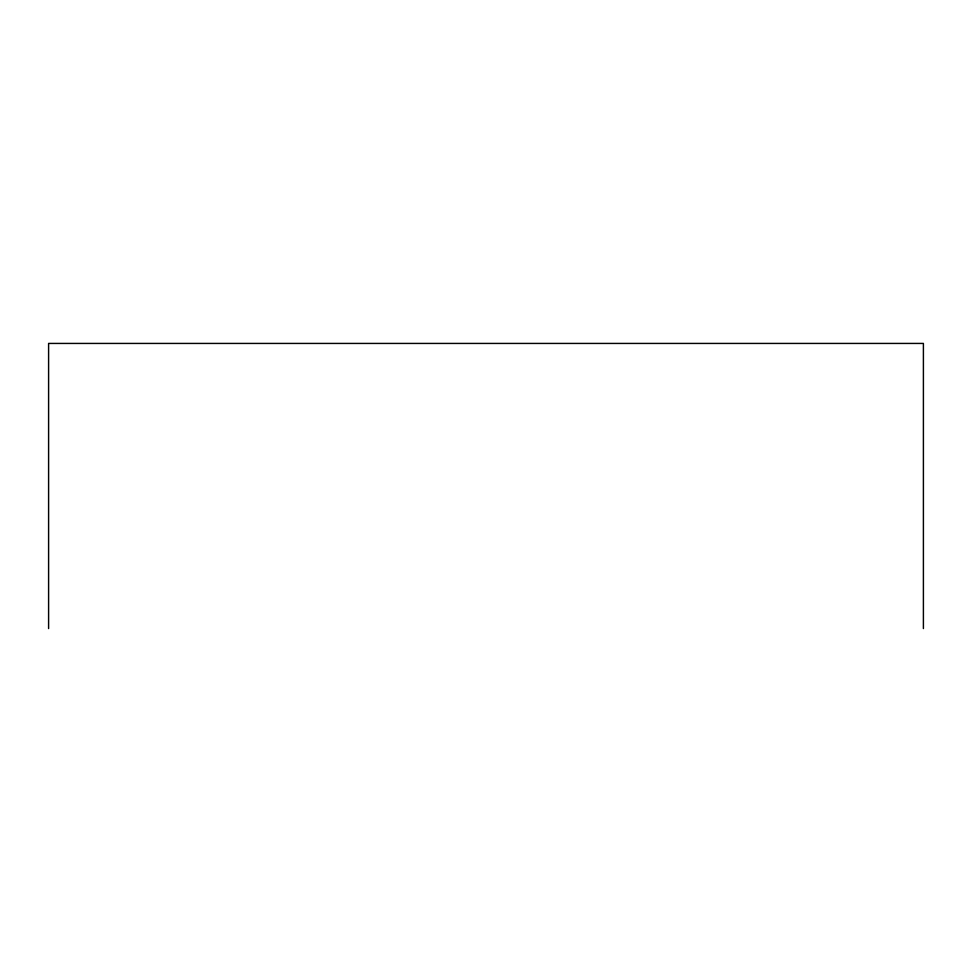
<?xml version="1.0" encoding="UTF-8"?>
<svg xmlns="http://www.w3.org/2000/svg" width="972" height="972" viewBox="0 0 972 972"><rect width="100%" height="100%" fill="white"/><g stroke="black" fill="none" stroke-linecap="round" stroke-linejoin="round"><path stroke-width="1.46" d="M923.4 628.568L923.4 343.432L48.6 343.432L48.6 628.568"/></g></svg>
